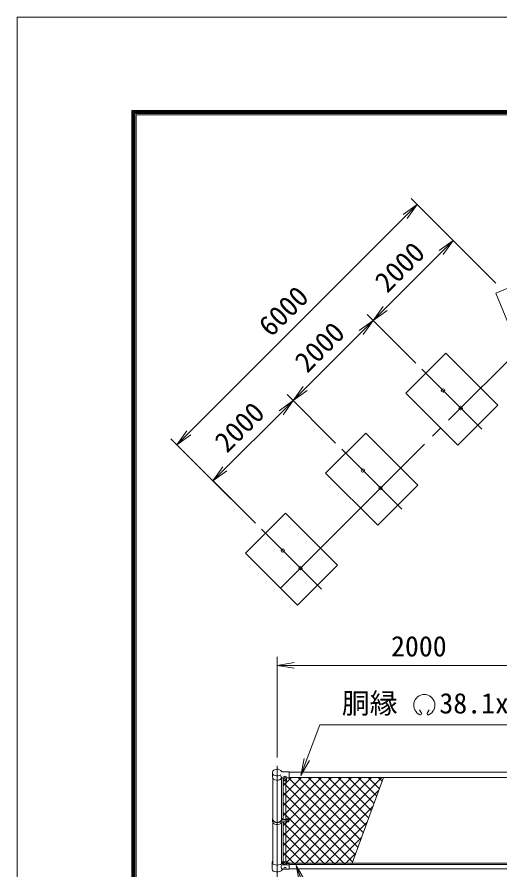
# Model space of a CAD drawing. Units: millimetres, scale not verified, with parts at other scales. Extents: x -30601 to 30601, y -19271 to 19271.
# Drawn here: x -30601 to -27193, y -7478 to -1451 of the extents above; entities that cross this region are included whole.
import ezdxf
from ezdxf.enums import TextEntityAlignment as Align

# ---------------------------------------------------------------- set-up
doc = ezdxf.new("R2010")
doc.units = ezdxf.units.MM
doc.header["$LTSCALE"] = 80
doc.linetypes.add('LONG_CHAIN', pattern=[21, 18, -1, 1, -1])
for name, color, linetype, lineweight in [('0-0_D-TTL', 2, 'Continuous', 9), ('0-3_D-STR1', 1, 'Continuous', 9), ('0-4_D-STR4', 7, 'Continuous', 9), ('0-6_D-BMK', 2, 'LONG_CHAIN', 9), ('0-7_D-STR3', 3, 'Continuous', 9), ('0-8_D-STR2', 7, 'Continuous', 9), ('0-9_D-STR-DIM', 7, 'Continuous', 9), ('0-A_0', 7, 'Continuous', 9), ('0-D_D-STR-TXT', 7, 'Continuous', 9)]:
    doc.layers.add(name, color=color, linetype=linetype, lineweight=lineweight)
doc.styles.add('ＭＳ ゴシック', font='')
doc.styles.get('ＭＳ ゴシック').set_extended_font_data('MS Gothic')

# ---------------------------------------------------------------- blocks, each defined once
blk = doc.blocks.new('_Open')
at = {"layer": '0-A_0'}
blk.add_line((-80, 13.33), (0, 0), dxfattribs=at)
blk.add_lwpolyline([(-80, -13.33), (0, 0), (-80, 0)], dxfattribs=at)

msp = doc.modelspace()

# ---------------------------------------------------------------- linework, layer by layer
at = {"layer": '0-0_D-TTL'}
msp.add_lwpolyline([(-30601.37, -1450.51), (-5401.37, -1450.51), (-5401.37, -19270.51), (-30601.37, -19270.51)], close=True, dxfattribs=at)
at = {"layer": '0-0_D-TTL', "color": 7}
for points in [[(-29791.37, -2110.51), (-6211.37, -2110.51), (-6211.37, -18610.51), (-29791.37, -18610.51)], [(-29783.87, -2118.01), (-6218.87, -2118.01), (-6218.87, -18603.01), (-29783.87, -18603.01)], [(-29776.37, -2125.51), (-6226.37, -2125.51), (-6226.37, -18595.51), (-29776.37, -18595.51)], [(-29768.87, -2133.01), (-6233.87, -2133.01), (-6233.87, -18588.01), (-29768.87, -18588.01)], [(-29761.37, -2140.51), (-6241.37, -2140.51), (-6241.37, -18580.51), (-29761.37, -18580.51)]]:
    msp.add_lwpolyline(points, close=True, dxfattribs=at)
at = {"layer": '0-3_D-STR1'}
for p, q in [((-28680.55, -6786.47), (-26850.55, -6786.47)), ((-28795.8, -7123.23), (-28795.8, -6831.85)), ((-28735.3, -7123.23), (-28735.3, -6831.85)), ((-28680.55, -6824.57), (-26850.55, -6824.57)), ((-28795.8, -7436.19), (-28795.8, -7144.24)), ((-28735.3, -7436.19), (-28735.3, -7144.24)), ((-28680.55, -7431.28), (-26850.55, -7431.28)), ((-28680.55, -7440.87), (-26850.55, -7440.87)), ((-28680.55, -7469.38), (-26850.55, -7469.38))]:
    msp.add_line(p, q, dxfattribs=at)
for centre in [(-27594.24, -4089.2), (-27469.79, -4213.65), (-28159.92, -4654.89), (-28035.47, -4779.34), (-28725.61, -5220.57), (-28601.16, -5345.03)]:
    msp.add_circle(centre, 12.1, dxfattribs=at)
at = {"layer": '0-4_D-STR4'}
for points in [[(-26653.5, -3730.34), (-27023.05, -3883.41), (-27222.05, -3403), (-26852.5, -3249.92)], [(-27206.74, -4193.86), (-27489.58, -4476.7), (-27857.28, -4109), (-27574.44, -3826.16)], [(-27772.43, -4759.54), (-28055.27, -5042.38), (-28422.97, -4674.69), (-28140.12, -4391.85)], [(-28338.11, -5325.23), (-28620.96, -5608.07), (-28988.65, -5240.37), (-28705.81, -4957.53)]]:
    msp.add_lwpolyline(points, close=True, dxfattribs=at)
at = {"layer": '0-6_D-BMK'}
for p, q in [((-27319.88, -4363.56), (-27744.14, -3939.3)), ((-27885.56, -4929.25), (-28309.83, -4504.98)), ((-28451.25, -5494.93), (-28875.51, -5070.67)), ((-28765.55, -6742.94), (-28765.55, -16367.94))]:
    msp.add_line(p, q, dxfattribs=at)
msp.add_lwpolyline([(-28742.58, -5486.45), (-26904.1, -3647.97), (-22904.1, -3647.97), (-21065.62, -5486.45)], dxfattribs=at)
at = {"layer": '0-7_D-STR3'}
for p, q in [((-28798.9, -6790.07), (-28798.9, -6821.21)), ((-28730.25, -6783.82), (-28680.55, -6783.82)), ((-28680.55, -6827.22), (-28680.55, -6783.82)), ((-28733.54, -6827.83), (-28730.55, -6827.22)), ((-28730.55, -6827.22), (-28680.55, -6827.22)), ((-28723.55, -6846.23), (-28723.55, -6827.22)), ((-28723.05, -7122.09), (-28723.05, -6847.55)), ((-28721.55, -6848.23), (-28700.55, -6848.23)), ((-28704.05, -7122.09), (-28704.05, -6848.23)), ((-28698.55, -6846.23), (-28698.55, -6827.22)), ((-28798.35, -7120.5), (-28798.35, -7135.35)), ((-28734.7, -7143.16), (-28730.14, -7139.08)), ((-28733.07, -7117.28), (-28723.05, -7117.28)), ((-28733.07, -7123.71), (-28683.55, -7123.71)), ((-28723.05, -7118.91), (-28732.75, -7118.91)), ((-28683.55, -7122.09), (-28732.75, -7122.09)), ((-28728.81, -7138.56), (-28683.55, -7138.56)), ((-28723.05, -7420.6), (-28723.05, -7138.56)), ((-28704.05, -7117.28), (-28683.55, -7117.28)), ((-28683.55, -7118.91), (-28704.05, -7118.91)), ((-28704.05, -7419.92), (-28704.05, -7138.56)), ((-28683.55, -7117.28), (-28683.55, -7138.56)), ((-28801.65, -7425.33), (-28801.65, -7474.71)), ((-28801.65, -7425.94), (-28801.65, -7474.71)), ((-28725.75, -7428.33), (-28731.75, -7420.3)), ((-28731.75, -7442.5), (-28680.55, -7442.5)), ((-28725.75, -7472.33), (-28731.75, -7480.36)), ((-28723.55, -7432.49), (-28727.55, -7432.49)), ((-28725.75, -7428.33), (-28723.55, -7428.33)), ((-28725.75, -7472.33), (-28680.55, -7472.33)), ((-28723.55, -7420.15), (-28723.55, -7442.5)), ((-28721.55, -7419.92), (-28700.55, -7419.92)), ((-28704.05, -7418.15), (-28700.55, -7418.15)), ((-28698.55, -7420.15), (-28698.55, -7442.5)), ((-28698.55, -7428.33), (-28680.55, -7428.33)), ((-28680.55, -7432.49), (-28698.55, -7432.49)), ((-28680.55, -7472.33), (-28680.55, -7428.33))]:
    msp.add_line(p, q, dxfattribs=at)
for centre, radius, start, end in [((-28730.25, -6778.82), 5, 209.57458, 270), ((-28715.79, -6810.64), 22.6, 187.65953, 225.20187), ((-28721.55, -6846.23), 2, 180, 270), ((-28700.55, -6846.23), 2, 270, 0), ((-28728.81, -7140.56), 2, 90, 131.89291), ((-28718.48, -7456.37), 19.2, 151.1736, 234.22449), ((-28721.55, -7420.15), 2, 138.59038, 180), ((-28721.55, -7421.92), 2, 90, 180), ((-28700.55, -7420.15), 2, 0, 90), ((-28700.55, -7421.92), 2, 0, 90)]:
    msp.add_arc(centre, radius, start, end, dxfattribs=at)
for centre, major_axis, ratio, start_param, end_param in [((-28765.55, -6790.07), (-33.35, 0), 0.707107, 3.5232, 8.7266286), ((-28765.55, -6821.21), (-33.35, 0), 0.707107, 6.2831853, 9.1405716), ((-28765.55, -7120.5), (-32.8, 0), 0.701717, 5.8862655, 9.2845337), ((-28765.55, -7120.5), (-32.8, 0), 0.701717, 3.2818369, 3.5385125), ((-28765.55, -7135.35), (-32.8, 0), 0.701717, 6.2831853, 9.0783105), ((-28765.55, -7120.5), (-30.5, 0), 0.701311, 6.1550608, 9.5529025), ((-28765.55, -7426.53), (-36.12, 0), 0.489413, 5.7050499, 10.0029133), ((-28765.55, -7474.12), (-36.12, 0), 0.489413, 0.0333908, 2.781222)]:
    msp.add_ellipse(centre, major_axis=major_axis, ratio=ratio, start_param=start_param, end_param=end_param, dxfattribs=at)
for centre, major_axis in [((-28713.55, -6839.58), (8, 0)), ((-28710.55, -6820.86), (8, 0)), ((-28695.55, -7131.14), (-8, 0)), ((-28713.55, -7431.94), (-8, 0)), ((-28710.55, -7465.88), (-8, 0))]:
    msp.add_ellipse(centre, major_axis=major_axis, ratio=0.707107, dxfattribs=at)
at = {"layer": '0-8_D-STR2'}
for p, q in [((-28704.05, -6879.41), (-28723.05, -6860.41)), ((-28723.05, -6883.77), (-28704.05, -6864.77)), ((-28704.05, -6864.77), (-28663.85, -6824.57)), ((-28704.05, -6935.48), (-28593.14, -6824.57)), ((-28704.05, -7006.19), (-28522.43, -6824.57)), ((-28704.05, -7076.9), (-28451.72, -6824.57)), ((-28704.05, -7218.32), (-28310.29, -6824.57)), ((-28704.05, -7289.04), (-28239.58, -6824.57)), ((-28704.05, -7359.75), (-28168.87, -6824.57)), ((-28698.55, -7424.96), (-28098.16, -6824.57)), ((-28194.23, -7318.52), (-28685.54, -6827.22)), ((-28683.55, -7127.11), (-28381, -6824.57)), ((-28175.36, -7266.68), (-28617.48, -6824.57)), ((-28156.49, -7214.84), (-28546.77, -6824.57)), ((-28137.62, -7163), (-28476.05, -6824.57)), ((-28118.75, -7111.16), (-28405.34, -6824.57)), ((-28099.89, -7059.31), (-28334.63, -6824.57)), ((-28081.02, -7007.47), (-28263.92, -6824.57)), ((-28062.15, -6955.63), (-28193.21, -6824.57)), ((-28043.28, -6903.79), (-28122.5, -6824.57)), ((-28024.41, -6851.95), (-28051.79, -6824.57)), ((-28704.05, -6950.12), (-28723.05, -6931.12)), ((-28213.1, -7370.37), (-28704.05, -6879.41)), ((-28563.45, -7431.28), (-28047.47, -6915.29)), ((-28723.05, -6954.48), (-28704.05, -6935.48)), ((-28231.97, -7422.21), (-28704.05, -6950.12)), ((-28704.05, -7020.83), (-28723.05, -7001.83)), ((-28723.05, -7025.19), (-28704.05, -7006.19)), ((-28293.61, -7431.28), (-28704.05, -7020.83)), ((-28492.74, -7431.28), (-28087.93, -7026.47)), ((-28704.05, -7091.54), (-28723.05, -7072.54)), ((-28723.05, -7095.9), (-28704.05, -7076.9)), ((-28364.32, -7431.28), (-28704.05, -7091.54)), ((-28723.05, -7138.56), (-28723.05, -7420.6)), ((-28704.05, -7162.25), (-28723.05, -7143.25)), ((-28435.03, -7431.28), (-28704.05, -7162.25)), ((-28422.03, -7431.28), (-28128.4, -7137.64)), ((-28704.05, -7232.97), (-28723.05, -7213.97)), ((-28723.05, -7237.32), (-28704.05, -7218.32)), ((-28505.74, -7431.28), (-28704.05, -7232.97)), ((-28704.05, -7303.68), (-28723.05, -7284.68)), ((-28723.05, -7308.04), (-28704.05, -7289.04)), ((-28351.32, -7431.28), (-28168.86, -7248.82)), ((-28576.45, -7431.28), (-28704.05, -7303.68)), ((-28704.05, -7374.39), (-28723.05, -7355.39)), ((-28723.05, -7378.75), (-28704.05, -7359.75)), ((-28647.16, -7431.28), (-28704.05, -7374.39)), ((-28280.61, -7431.28), (-28209.32, -7359.99)), ((-28637.57, -7440.87), (-28647.16, -7431.28)), ((-28566.86, -7440.87), (-28576.45, -7431.28)), ((-28573.04, -7440.87), (-28563.45, -7431.28)), ((-28496.15, -7440.87), (-28505.74, -7431.28)), ((-28502.33, -7440.87), (-28492.74, -7431.28)), ((-28425.44, -7440.87), (-28435.03, -7431.28)), ((-28431.62, -7440.87), (-28422.03, -7431.28)), ((-28354.73, -7440.87), (-28364.32, -7431.28)), ((-28360.91, -7440.87), (-28351.32, -7431.28)), ((-28284.02, -7440.87), (-28293.61, -7431.28)), ((-28290.2, -7440.87), (-28280.61, -7431.28))]:
    msp.add_line(p, q, dxfattribs=at)
for points in [[(-28723.05, -6847.55), (-28723.05, -7122.09), (-28704.05, -7122.09), (-28704.05, -6848.23), (-28721.55, -6848.23)], [(-28700.55, -6848.23), (-28704.05, -6848.23), (-28704.05, -7117.28), (-28683.55, -7117.28), (-28683.55, -7138.56), (-28704.05, -7138.56), (-28704.05, -7418.15), (-28700.55, -7418.15)], [(-28680.55, -6824.57), (-28680.55, -6827.22), (-28698.55, -6827.22), (-28698.55, -6846.23)], [(-28698.55, -7420.15), (-28698.55, -7428.33), (-28680.55, -7428.33), (-28680.55, -7431.28), (-28235.27, -7431.28), (-28014.44, -6824.57), (-28680.55, -6824.57)], [(-28643.75, -7440.87), (-28634.16, -7431.28), (-28027.45, -6824.57)], [(-28721.55, -7419.92), (-28704.05, -7419.92), (-28704.05, -7138.56), (-28723.05, -7138.56)], [(-28723.05, -7166.61), (-28704.05, -7147.61), (-28695, -7138.56)]]:
    msp.add_lwpolyline(points, dxfattribs=at)
for points in [[(-28680.55, -7428.33), (-28698.55, -7428.33), (-28698.55, -7432.49), (-28680.55, -7432.49)], [(-28680.55, -7432.49), (-28698.55, -7432.49), (-28698.55, -7442.5), (-28680.55, -7442.5)], [(-28235.27, -7431.28), (-28680.55, -7431.28), (-28680.55, -7432.49), (-28680.55, -7440.87), (-28238.76, -7440.87)]]:
    msp.add_lwpolyline(points, close=True, dxfattribs=at)
for centre, start, end in [((-28721.55, -6846.23), 221.40962, 270), ((-28700.55, -6846.23), 270, 0), ((-28721.55, -7421.92), 90, 138.59038), ((-28700.55, -7420.15), 0, 90)]:
    msp.add_arc(centre, 2, start, end, dxfattribs=at)
at = {"layer": '0-9_D-STR-DIM'}
for p, q in [((-27220.88, -3331.19), (-27818.8, -2733.27)), ((-29388.58, -4387.9), (-27861.23, -2860.54)), ((-27220.88, -3331.19), (-27564.25, -2987.82)), ((-28002.65, -3511.08), (-27606.67, -3115.1)), ((-27786.57, -3896.87), (-28129.93, -3553.51)), ((-27786.57, -3896.87), (-28129.93, -3553.51)), ((-28568.34, -4076.77), (-28172.36, -3680.79)), ((-28352.25, -4462.56), (-28695.62, -4119.19)), ((-28352.25, -4462.56), (-28695.62, -4119.19)), ((-29134.02, -4642.45), (-28738.04, -4246.47)), ((-28917.94, -5028.24), (-29515.86, -4430.32)), ((-28917.94, -5028.24), (-29261.3, -4684.88)), ((-28765.55, -6682.94), (-28765.55, -5972.94)), ((-28645.55, -6032.94), (-26885.55, -6032.94))]:
    msp.add_line(p, q, dxfattribs=at)
at = {"layer": '0-D_D-STR-TXT'}
for p, q in [((-27747.27, -6370), (-27761.09, -6346.07)), ((-27705.66, -6370), (-27691.84, -6346.07)), ((-28475.28, -7870.5), (-28630.1, -7449.54))]:
    msp.add_line(p, q, dxfattribs=at)
msp.add_lwpolyline([(-26835.91, -6453.31), (-28464.58, -6453.31), (-28597.62, -6808.47)], dxfattribs=at)
for centre, radius, start, end in [((-27726.46, -6312.79), 75.01, 294.32478, 245.67522), ((-27754.11, -6374.14), 7.9, 245.67522, 30), ((-27698.82, -6374.14), 7.9, 150, 294.32478)]:
    msp.add_arc(centre, radius, start, end, dxfattribs=at)

# ---------------------------------------------------------------- block references
at = {"layer": '0-9_D-STR-DIM', "xscale": 1.5, "yscale": 1.5}
for p, rotation in [((-27776.38, -2775.69), 45), ((-27521.82, -3030.25), 45), ((-28087.5, -3595.94), 225), ((-28087.5, -3595.94), 45), ((-28653.19, -4161.62), 225), ((-28653.19, -4161.62), 45), ((-29473.43, -4472.75), 225), ((-29218.88, -4727.31), 225), ((-28765.55, -6032.94), 180)]:
    msp.add_blockref('_Open', p, dxfattribs=dict(at, rotation=rotation))
at = {"layer": '0-D_D-STR-TXT', "xscale": 1.5, "yscale": 1.5}
for p, rotation in [((-28598.32, -6810.34), 249.46512), ((-28630.79, -7447.67), 110.19261)]:
    msp.add_blockref('_Open', p, dxfattribs=dict(at, rotation=rotation))

# ---------------------------------------------------------------- texts
at = {"layer": '0-9_D-STR-DIM', "style": 'ＭＳ ゴシック'}
for s, p in [('2000', (-27957.39, -3437.19)), ('6000', (-28778.17, -3748.85)), ('2000', (-28523.08, -4002.88)), ('2000', (-29088.76, -4568.57))]:
    msp.add_text(s, height=144.3, rotation=45, dxfattribs=at).set_placement(p, align=Align.BOTTOM_LEFT)
msp.add_text('2000', height=144.3, dxfattribs=at).set_placement((-27961.3, -6012.7), align=Align.BOTTOM_LEFT)
at = {"layer": '0-D_D-STR-TXT', "style": 'ＭＳ ゴシック'}
msp.add_text('胴縁 \u300038.1x1.6', height=144.3, dxfattribs=at).set_placement((-28308.77, -6415.55), align=Align.BOTTOM_LEFT)

doc.saveas('drawing.dxf')
